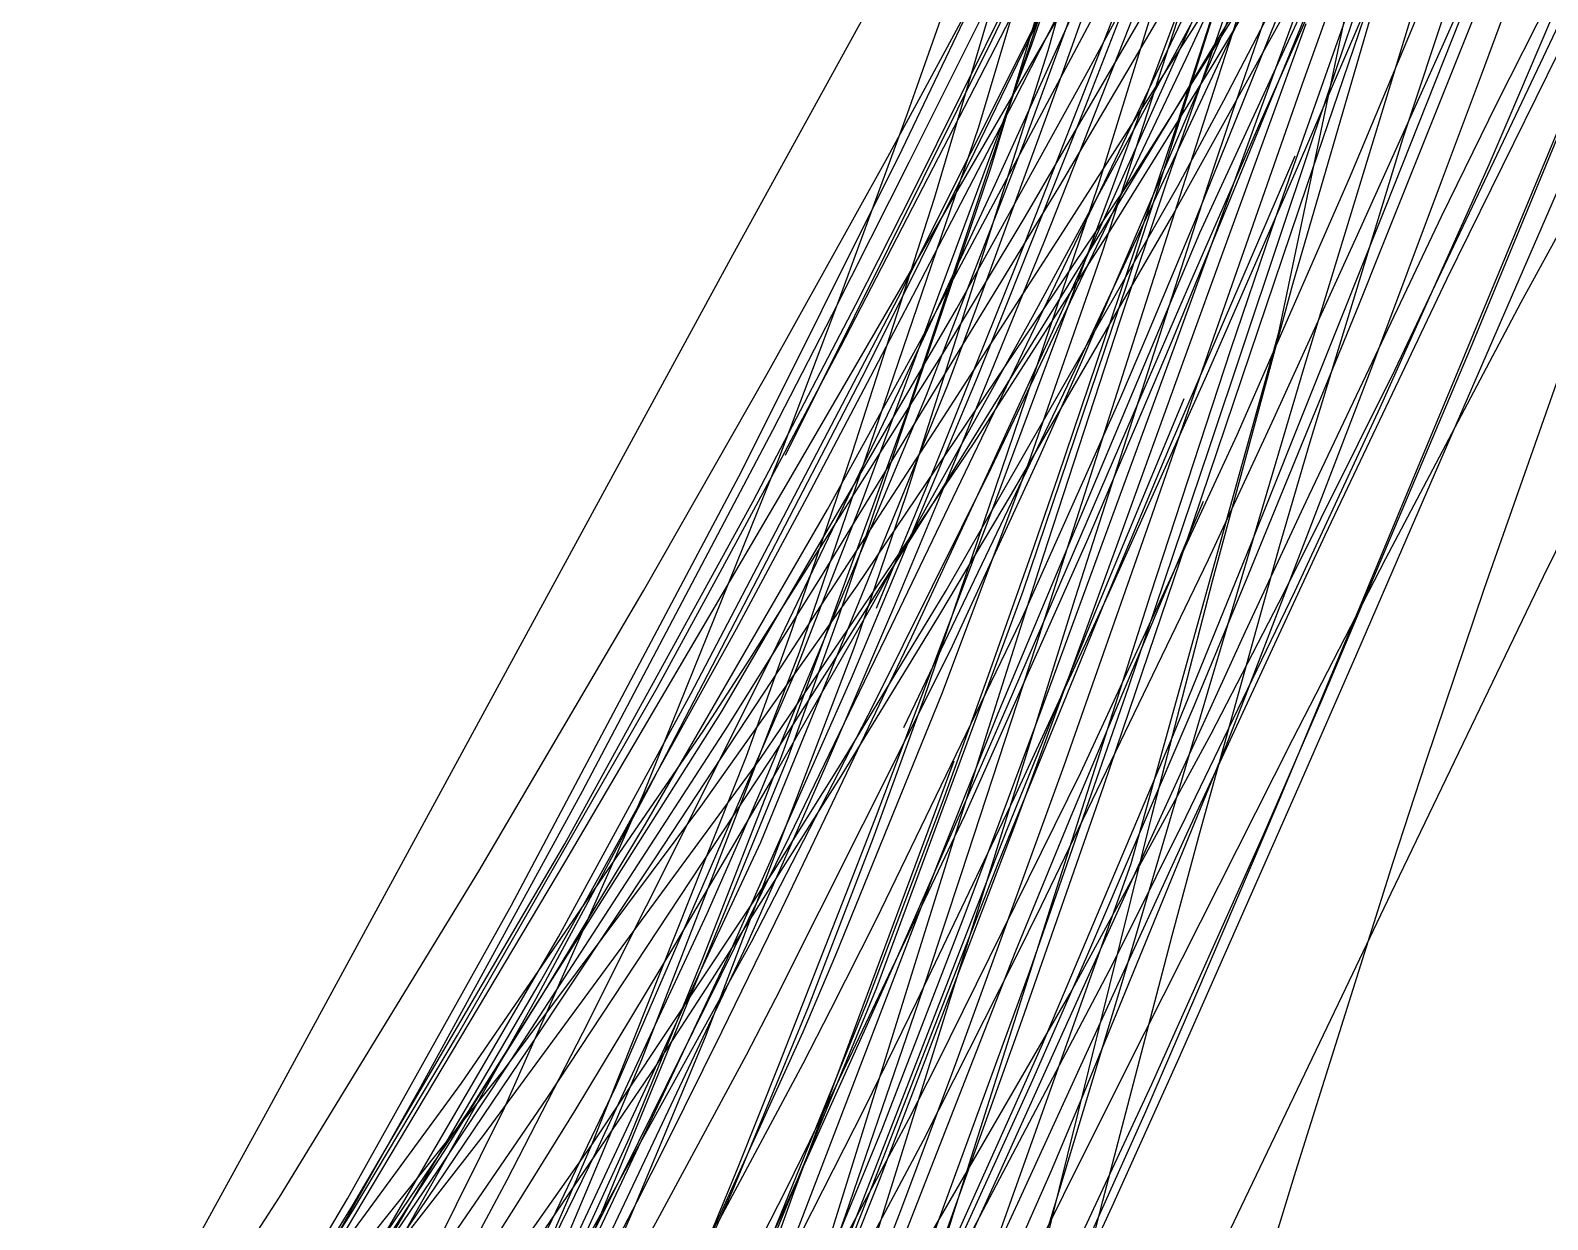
# Model space of a CAD drawing. Header units: metres. Extents: x -233 to 379, y -58 to 1087.
# Drawn here: x -119.2 to -72.25, y 307.17 to 343.96 of the extents above; entities that cross this region are included whole.
import ezdxf

# ---------------------------------------------------------------- set-up
doc = ezdxf.new("R2010")
doc.units = ezdxf.units.M

msp = doc.modelspace()

# ---------------------------------------------------------------- linework, layer by layer
for p, q in [((-87.713, 343.331, -1301.999), (-83.479, 358.23, -1300.33)), ((-89.438, 343.666, -1311.546), (-82.872, 357.435, -1308.354)), ((-88.213, 343.525, -1309.835), (-83.903, 356.053, -1308.614)), ((-89.497, 339.665, -1303.334), (-84.954, 354.747, -1302.485)), ((-91.224, 338.769, -1299.767), (-87.148, 352.507, -1298.63)), ((-87.21, 342.777, -1309.905), (-83.878, 352.173, -1308.915)), ((-82.606, 342.906, -1314.322), (-76.786, 352.558, -1311.249)), ((-85.057, 339.471, -1318.029), (-77.07, 352.133, -1314.518)), ((-81.981, 341.492, -1298.141), (-78.367, 351.975, -1297.076)), ((-79.841, 342.301, -1290.791), (-76.358, 352.055, -1288.858)), ((-81.178, 341.388, -1293.668), (-77.622, 351.047, -1290.915)), ((-89.98, 340.211, -1306.808), (-84.935, 350.619, -1305.193)), ((-87.347, 339.153, -1314.951), (-80.554, 350.674, -1312.452)), ((-83.145, 340.35, -1290.753), (-79.795, 350.689, -1288.727)), ((-80.173, 339.603, -1297.442), (-76.269, 350.627, -1295.093)), ((-78.388, 339.381, -1289.554), (-73.668, 350.674, -1288.142)), ((-73.471, 341.18, -1291.433), (-69.547, 350.411, -1290.499)), ((-92.228, 340.276, -1310.926), (-87.624, 349.9, -1308.718)), ((-79.963, 339.789, -1287.569), (-75.655, 349.844, -1286.23)), ((-89.859, 340.973, -1302.504), (-87.213, 349.77, -1301.925)), ((-88.787, 341.74, -1297.199), (-84.888, 349.361, -1296.914)), ((-86.03, 337.111, -1300.559), (-81.951, 349.72, -1299.319)), ((-81.123, 341.171, -1291.15), (-77.397, 349.541, -1288.955)), ((-91.895, 338.954, -1311.01), (-86.775, 349.258, -1308.577)), ((-86.046, 337.748, -1316.69), (-79.109, 349.214, -1313.888)), ((-92.064, 341.387, -1305.487), (-89.57, 348.413, -1305.599)), ((-82.277, 341.79, -1316.749), (-78.713, 348.623, -1315.453)), ((-75.691, 343.061, -1288.997), (-73.212, 348.623, -1288.276)), ((-91.646, 341.927, -1310.976), (-88.24, 348.225, -1309.531)), ((-88.447, 338.143, -1313.578), (-82.618, 348.132, -1310.729)), ((-88.415, 340.591, -1306.642), (-85.602, 348.226, -1306.722)), ((-87.234, 337.749, -1311.729), (-80.543, 348.2, -1309.083)), ((-82.31, 343.852, -1301.82), (-80.493, 348.312, -1300.086)), ((-97.469, 337.015, -1316.978), (-91.517, 347.817, -1314.642)), ((-92.007, 336.43, -1311.834), (-85.479, 347.67, -1307.926)), ((-91.643, 334.393, -1315.933), (-84.551, 347.699, -1313.557)), ((-86.45, 342.746, -1313.84), (-83.862, 347.526, -1312.715)), ((-86.158, 339.151, -1306.157), (-83.593, 347.465, -1304.832)), ((-83.88, 338.189, -1313.792), (-78.638, 347.647, -1311.843)), ((-83.436, 343.087, -1309.418), (-81.376, 347.566, -1307.559)), ((-84.055, 339.212, -1301.883), (-81.279, 347.169, -1300.367)), ((-77.445, 337.09, -1291.851), (-73.415, 347.161, -1290.652)), ((-87.222, 336.633, -1307.593), (-82.361, 346.807, -1306.647)), ((-86.545, 341.634, -1301.32), (-84.555, 346.741, -1301.317)), ((-79.548, 340.523, -1291.021), (-77.396, 346.903, -1289.86)), ((-74.305, 342.58, -1294.532), (-72.691, 346.912, -1293.818)), ((-73.823, 341.693, -1294.056), (-71.195, 346.913, -1293.551)), ((-94.136, 334.159, -1311.936), (-87.856, 346.322, -1309.753)), ((-84.738, 338.017, -1308.631), (-80.831, 346.375, -1307.615)), ((-84.286, 339.134, -1306.204), (-82.074, 346.103, -1305.887)), ((-83.015, 337.698, -1302.081), (-78.969, 346.471, -1301.653)), ((-92.008, 339.877, -1307.506), (-89.152, 345.596, -1306.464)), ((-80.567, 334.612, -1296.361), (-78.197, 345.91, -1295.991)), ((-77.269, 338.476, -1293.86), (-74.424, 345.666, -1292.416)), ((-76.733, 340.598, -1296.993), (-75.065, 345.633, -1296.546)), ((-88.722, 336.639, -1300.09), (-85.3, 345.353, -1300.268)), ((-87.827, 337.436, -1299.086), (-84.644, 345.468, -1299.186)), ((-83.825, 340.732, -1303.99), (-82.267, 345.534, -1303.774)), ((-75.376, 336.26, -1293.476), (-70.823, 345.5, -1292.266)), ((-92.354, 335.684, -1311.361), (-87.853, 344.658, -1310.07)), ((-79.794, 333.498, -1294.772), (-76.366, 344.736, -1292.759)), ((-79.698, 339.17, -1292.336), (-77.763, 344.835, -1291.276)), ((-92.082, 332.105, -1301.575), (-87.9, 344.623, -1301.334)), ((-89.351, 339.188, -1306.149), (-87.035, 344.267, -1305.574)), ((-88.138, 335.184, -1297.479), (-83.174, 344.367, -1297.836)), ((-85.233, 340.412, -1288.715), (-83.73, 344.432, -1288.024)), ((-84.037, 342.46, -1309.662), (-83.21, 344.317, -1309.53)), ((-83.925, 334.231, -1288.169), (-79.817, 344.233, -1287.324)), ((-83.143, 338.114, -1299.455), (-80.642, 344.304, -1297.806)), ((-82.227, 337.308, -1295.77), (-79.727, 344.174, -1294.297)), ((-80.135, 336.11, -1301.336), (-77.718, 344.416, -1300.18)), ((-76.967, 333.463, -1291.678), (-71.711, 344.549, -1290.921)), ((-86.664, 333.712, -1305.024), (-82.31, 343.852, -1301.82)), ((-95.84, 330.821, -1313.262), (-89.438, 343.666, -1311.546)), ((-93.46, 329.392, -1309.846), (-88.213, 343.525, -1309.835)), ((-92.093, 329.598, -1302.562), (-87.713, 343.331, -1301.999)), ((-89.763, 335.816, -1310.239), (-87.21, 342.777, -1309.905)), ((-89.478, 330.42, -1313.455), (-83.436, 343.087, -1309.418)), ((-85.752, 337.828, -1315.614), (-82.606, 342.906, -1314.322)), ((-78.083, 337.743, -1289.504), (-75.691, 343.061, -1288.997)), ((-90.534, 335.357, -1315.152), (-86.45, 342.746, -1313.84)), ((-85.103, 340.075, -1309.796), (-84.037, 342.46, -1309.662)), ((-82.592, 334.432, -1292.011), (-79.841, 342.301, -1290.791)), ((-75.503, 339.365, -1294.99), (-74.305, 342.58, -1294.532)), ((-92.733, 339.936, -1311.381), (-91.646, 341.927, -1310.976)), ((-94.196, 335.573, -1305.141), (-92.064, 341.387, -1305.487)), ((-91.769, 335.984, -1297.127), (-88.787, 341.74, -1297.199)), ((-88.948, 335.59, -1300.999), (-86.545, 341.634, -1301.32)), ((-83.769, 334.255, -1295.373), (-81.178, 341.388, -1293.668)), ((-83.683, 339.156, -1317.153), (-82.277, 341.79, -1316.749)), ((-82.748, 339.209, -1298.356), (-81.981, 341.492, -1298.141)), ((-75.541, 338.201, -1294.343), (-73.823, 341.693, -1294.056)), ((-74.64, 334.116, -1291.73), (-71.554, 341.592, -1290.649)), ((-95.4, 324.722, -1302.706), (-89.859, 340.973, -1302.504)), ((-83.399, 335.953, -1292.253), (-81.123, 341.171, -1291.15)), ((-74.063, 339.812, -1291.548), (-73.471, 341.18, -1291.433)), ((-91.47, 332.678, -1306.087), (-88.415, 340.591, -1306.642)), ((-87.4, 330.156, -1303.906), (-83.825, 340.732, -1303.99)), ((-85.784, 338.932, -1288.952), (-85.233, 340.412, -1288.715)), ((-82.718, 331.053, -1292.353), (-79.548, 340.523, -1291.021)), ((-79.604, 331.225, -1297.488), (-76.733, 340.598, -1296.993)), ((-74.818, 333.922, -1297.759), (-71.961, 340.794, -1296.248)), ((-97.189, 330.333, -1312.433), (-92.228, 340.276, -1310.926)), ((-96.404, 333.334, -1312.439), (-92.733, 339.936, -1311.381)), ((-93.319, 333.506, -1307.5), (-89.98, 340.211, -1306.808)), ((-86.131, 331.007, -1292.115), (-83.145, 340.35, -1290.753)), ((-86.099, 337.858, -1309.889), (-85.103, 340.075, -1309.796)), ((-83.953, 331.054, -1298.25), (-80.069, 340.074, -1297.705)), ((-94.396, 335.162, -1308.194), (-92.008, 339.877, -1307.506)), ((-94.2, 325.793, -1303.319), (-89.497, 339.665, -1303.334)), ((-93.616, 326.779, -1320.057), (-85.057, 339.471, -1318.029)), ((-82.814, 333.271, -1288.173), (-79.963, 339.789, -1287.569)), ((-80.788, 337.821, -1297.784), (-80.173, 339.603, -1297.442)), ((-77.432, 332.289, -1291.969), (-74.063, 339.812, -1291.548)), ((-75.994, 329.668, -1297.284), (-71.639, 339.7, -1295.501)), ((-73.069, 335.555, -1296.145), (-70.694, 339.902, -1296.024)), ((-94.668, 327.162, -1316.025), (-87.347, 339.153, -1314.951)), ((-92.197, 333.079, -1306.613), (-89.351, 339.188, -1306.149)), ((-91.559, 323.265, -1307.193), (-86.158, 339.151, -1306.157)), ((-90.87, 326.634, -1317.991), (-83.683, 339.156, -1317.153)), ((-86.873, 326.381, -1299.371), (-82.748, 339.209, -1298.356)), ((-85.484, 334.977, -1302.569), (-84.055, 339.212, -1301.883)), ((-85.261, 336.116, -1306.265), (-84.286, 339.134, -1306.204)), ((-83.223, 328.73, -1293.828), (-79.698, 339.17, -1292.336)), ((-81.857, 331.442, -1290.214), (-78.388, 339.381, -1289.554)), ((-77.66, 333.611, -1295.64), (-75.503, 339.365, -1294.99)), ((-93.762, 330.907, -1300.172), (-91.224, 338.769, -1299.767)), ((-93.662, 335.48, -1311.67), (-91.895, 338.954, -1311.01)), ((-89.361, 329.329, -1290.146), (-85.784, 338.932, -1288.952)), ((-90.907, 334.053, -1314.531), (-88.447, 338.143, -1313.578)), ((-88.841, 329.616, -1314.876), (-83.88, 338.189, -1313.792)), ((-84.654, 334.501, -1300.297), (-83.143, 338.114, -1299.455)), ((-81.442, 328.049, -1295.351), (-77.269, 338.476, -1293.86)), ((-79.727, 329.389, -1294.845), (-75.541, 338.201, -1294.343)), ((-91.361, 329.176, -1317.976), (-86.046, 337.748, -1316.69)), ((-91.243, 331.532, -1312.892), (-87.234, 337.749, -1311.729)), ((-89.997, 331.199, -1316.924), (-85.752, 337.828, -1315.614)), ((-89.469, 330.481, -1309.933), (-86.099, 337.858, -1309.889)), ((-89.253, 322.834, -1302.656), (-83.015, 337.698, -1302.081)), ((-86.876, 333.47, -1309.044), (-84.738, 338.017, -1308.631)), ((-82.052, 334.086, -1298.442), (-80.788, 337.821, -1297.784)), ((-80.778, 331.841, -1289.874), (-78.083, 337.743, -1289.504)), ((-90.579, 330.681, -1298.582), (-87.827, 337.436, -1299.086)), ((-83.45, 333.925, -1296.417), (-82.227, 337.308, -1295.77)), ((-105.264, 322.684, -1318.694), (-97.469, 337.015, -1316.978)), ((-88.309, 330.592, -1301.038), (-86.03, 337.111, -1300.559)), ((-78.1, 335.462, -1292.012), (-77.445, 337.09, -1291.851)), ((-95.878, 329.776, -1313.7), (-92.007, 336.43, -1311.834)), ((-92.56, 325.538, -1307.981), (-87.222, 336.633, -1307.593)), ((-91.178, 330.547, -1299.611), (-88.722, 336.639, -1300.09)), ((-79.138, 328.34, -1294.266), (-75.376, 336.26, -1293.476)), ((-93.192, 333.263, -1297.024), (-91.769, 335.984, -1297.127)), ((-90.819, 332.996, -1310.298), (-89.763, 335.816, -1310.239)), ((-88.481, 326.611, -1306.032), (-85.261, 336.116, -1306.265)), ((-84.87, 332.551, -1292.872), (-83.399, 335.953, -1292.253)), ((-82.617, 326.964, -1302.298), (-80.135, 336.11, -1301.336)), ((-98.764, 323.43, -1312.23), (-92.354, 335.684, -1311.361)), ((-97.802, 322.909, -1316.374), (-90.534, 335.357, -1315.152)), ((-96.838, 329.398, -1312.546), (-93.662, 335.48, -1311.67)), ((-96.04, 330.701, -1304.687), (-94.196, 335.573, -1305.141)), ((-89.9, 333.227, -1300.808), (-88.948, 335.59, -1300.999)), ((-81.498, 327.144, -1292.57), (-78.1, 335.462, -1292.012)), ((-77.263, 327.617, -1296.166), (-73.069, 335.555, -1296.145)), ((-96.226, 331.588, -1308.618), (-94.396, 335.162, -1308.194)), ((-93.158, 326.18, -1296.445), (-88.138, 335.184, -1297.479)), ((-87.866, 327.671, -1303.504), (-85.484, 334.977, -1302.569)), ((-94.536, 329.134, -1316.591), (-91.643, 334.393, -1315.933)), ((-85.458, 332.612, -1300.704), (-84.654, 334.501, -1300.297)), ((-85.141, 318.189, -1296.6), (-80.567, 334.612, -1296.361)), ((-84.564, 328.769, -1292.719), (-82.592, 334.432, -1292.011)), ((-74.21, 326.702, -1296.162), (-71.453, 334.533, -1295.528)), ((-72.38, 327.065, -1294.752), (-68.695, 334.564, -1294.735)), ((-96.936, 324.508, -1316.075), (-90.907, 334.053, -1314.531)), ((-96.116, 330.425, -1312.437), (-94.136, 334.159, -1311.936)), ((-87.898, 323.003, -1297.455), (-83.769, 334.255, -1295.373)), ((-86.473, 328.237, -1288.489), (-83.925, 334.231, -1288.169)), ((-85.54, 328.13, -1297.368), (-83.45, 333.925, -1296.417)), ((-84.534, 326.53, -1299.537), (-82.052, 334.086, -1298.442)), ((-79.246, 323.237, -1292.73), (-74.64, 334.116, -1291.73)), ((-76.433, 330.031, -1298.48), (-74.818, 333.922, -1297.759)), ((-100.071, 320.52, -1307.911), (-93.319, 333.506, -1307.5)), ((-92.171, 322.395, -1309.513), (-86.876, 333.47, -1309.044)), ((-87.994, 330.716, -1305.863), (-86.664, 333.712, -1305.024)), ((-82.317, 325.008, -1295.965), (-79.794, 333.498, -1294.772)), ((-81.595, 323.391, -1296.332), (-77.66, 333.611, -1295.64)), ((-80.411, 326.566, -1291.915), (-76.967, 333.463, -1291.678)), ((-100.227, 326.621, -1313.186), (-96.404, 333.334, -1312.439)), ((-96.605, 318.847, -1309.596), (-90.819, 332.996, -1310.298)), ((-96.209, 324.718, -1306.861), (-92.197, 333.079, -1306.613)), ((-95.172, 329.516, -1296.79), (-93.192, 333.263, -1297.024)), ((-93.8, 323.92, -1299.523), (-89.9, 333.227, -1300.808)), ((-85.854, 326.499, -1288.585), (-82.814, 333.271, -1288.173)), ((-96.591, 320.456, -1304.331), (-91.47, 332.678, -1306.087)), ((-88.978, 323.046, -1294.094), (-84.87, 332.551, -1292.872)), ((-88.544, 325.714, -1301.931), (-85.458, 332.612, -1300.704)), ((-86.277, 325.898, -1300.226), (-83.497, 332.57, -1299.867)), ((-95.987, 321.418, -1301.371), (-92.082, 332.105, -1301.575)), ((-80.074, 326.601, -1292.14), (-77.432, 332.289, -1291.969)), ((-102.123, 320.421, -1309.277), (-96.226, 331.588, -1308.618)), ((-95.99, 324.243, -1313.831), (-91.243, 331.532, -1312.892)), ((-82.75, 327.59, -1290.037), (-80.778, 331.841, -1289.874)), ((-96.636, 321.4, -1318.134), (-89.997, 331.199, -1316.924)), ((-86.698, 320.999, -1290.669), (-81.857, 331.442, -1290.214)), ((-85.939, 326.331, -1298.521), (-83.953, 331.054, -1298.25)), ((-85.215, 323.661, -1293.133), (-82.718, 331.053, -1292.353)), ((-80.553, 327.996, -1297.596), (-79.604, 331.225, -1297.488)), ((-100.226, 320.366, -1303.167), (-96.04, 330.701, -1304.687)), ((-95.646, 325.406, -1300.354), (-93.762, 330.907, -1300.172)), ((-93.02, 326.08, -1299.091), (-91.178, 330.547, -1299.611)), ((-92.488, 326.11, -1298.056), (-90.579, 330.681, -1298.582)), ((-90.998, 323.425, -1301.428), (-88.309, 330.592, -1301.038)), ((-90.736, 324.784, -1307.316), (-87.994, 330.716, -1305.863)), ((-88.082, 324.928, -1292.799), (-86.131, 331.007, -1292.115)), ((-104.314, 316.896, -1313.306), (-97.189, 330.333, -1312.433)), ((-97.854, 327.2, -1312.789), (-96.116, 330.425, -1312.437)), ((-93.102, 323.113, -1315.267), (-89.478, 330.42, -1313.455)), ((-91.924, 325.201, -1309.793), (-89.469, 330.481, -1309.933)), ((-88.237, 327.737, -1303.829), (-87.4, 330.156, -1303.906)), ((-102.631, 318.271, -1316.03), (-95.878, 329.776, -1313.7)), ((-91.06, 325.884, -1315.191), (-88.841, 329.616, -1314.876)), ((-78.318, 325.501, -1299.18), (-76.433, 330.031, -1298.48)), ((-76.733, 327.962, -1297.541), (-75.994, 329.668, -1297.284)), ((-102.666, 318.796, -1313.288), (-96.838, 329.398, -1312.546)), ((-100.167, 319.403, -1317.265), (-94.536, 329.134, -1316.591)), ((-97.355, 325.441, -1296.43), (-95.172, 329.516, -1296.79)), ((-95.565, 324.024, -1309.595), (-93.46, 329.392, -1309.846)), ((-94.459, 324.271, -1318.441), (-91.361, 329.176, -1317.976)), ((-93.682, 324.938, -1302.605), (-92.093, 329.598, -1302.562)), ((-93.026, 319.675, -1290.935), (-89.361, 329.329, -1290.146)), ((-86.998, 319.652, -1298.787), (-82.905, 329.397, -1298.265)), ((-81.599, 325.367, -1295.01), (-79.727, 329.389, -1294.845)), ((-87.217, 321.22, -1293.421), (-84.564, 328.769, -1292.719)), ((-85.992, 320.591, -1294.676), (-83.223, 328.73, -1293.828)), ((-90.284, 319.675, -1288.682), (-86.473, 328.237, -1288.489)), ((-83.362, 319.218, -1294.906), (-79.138, 328.34, -1294.266)), ((-89.604, 323.866, -1303.634), (-88.237, 327.737, -1303.829)), ((-88.742, 319.365, -1298.462), (-85.54, 328.13, -1297.368)), ((-83.836, 322.174, -1295.969), (-81.442, 328.049, -1295.351)), ((-83.019, 319.133, -1297.655), (-80.553, 327.996, -1297.596)), ((-78.161, 324.671, -1297.973), (-76.733, 327.962, -1297.541)), ((-89.61, 322.19, -1304.043), (-87.866, 327.671, -1303.504)), ((-87.92, 316.884, -1290.011), (-82.75, 327.59, -1290.037)), ((-80.142, 322.032, -1296.071), (-77.263, 327.617, -1296.166)), ((-99.813, 323.625, -1313.089), (-97.854, 327.2, -1312.789)), ((-97.623, 322.436, -1316.143), (-94.668, 327.162, -1316.025)), ((-84.493, 319.706, -1302.861), (-82.617, 326.964, -1302.298)), ((-83.19, 323.068, -1292.751), (-81.498, 327.144, -1292.57)), ((-77.094, 317.27, -1294.53), (-72.38, 327.065, -1294.752)), ((-105.327, 317.946, -1313.67), (-100.227, 326.621, -1313.186)), ((-98.457, 319.953, -1320.669), (-93.616, 326.779, -1320.057)), ((-94.199, 321.149, -1318.046), (-90.87, 326.634, -1317.991)), ((-93.013, 314.355, -1305.013), (-88.481, 326.611, -1306.032)), ((-89.744, 317.196, -1299.982), (-86.873, 326.381, -1299.371)), ((-89.268, 318.164, -1298.96), (-85.939, 326.331, -1298.521)), ((-88.764, 320.205, -1288.794), (-85.854, 326.499, -1288.585)), ((-87.518, 317.201, -1300.519), (-84.534, 326.53, -1299.537)), ((-83.442, 319.642, -1292.176), (-80.074, 326.601, -1292.14)), ((-82.666, 322.201, -1291.981), (-80.411, 326.566, -1291.915)), ((-76.02, 321.325, -1296.439), (-74.21, 326.702, -1296.162)), ((-96.154, 320.945, -1295.608), (-93.158, 326.18, -1296.445)), ((-94.114, 320.887, -1315.427), (-91.06, 325.884, -1315.191)), ((-93.928, 322.73, -1297.575), (-92.488, 326.11, -1298.056)), ((-89.013, 319.163, -1300.561), (-86.277, 325.898, -1300.226)), ((-102.386, 316.359, -1295.213), (-97.355, 325.441, -1296.43)), ((-97.041, 321.511, -1300.437), (-95.646, 325.406, -1300.354)), ((-95.747, 321.496, -1303.21), (-94.2, 325.793, -1303.319)), ((-93.391, 323.817, -1308.006), (-92.56, 325.538, -1307.981)), ((-93.034, 316.442, -1303.115), (-88.544, 325.714, -1301.931)), ((-80.607, 320.044, -1299.841), (-78.318, 325.501, -1299.18)), ((-98.314, 312.823, -1302.19), (-93.682, 324.938, -1302.605)), ((-95.95, 316.785, -1309.236), (-91.924, 325.201, -1309.793)), ((-90.387, 317.872, -1293.369), (-88.082, 324.928, -1292.799)), ((-84.866, 318.228, -1295.179), (-81.599, 325.367, -1295.01)), ((-82.756, 323.525, -1296.153), (-82.317, 325.008, -1295.965)), ((-102.112, 312.95, -1306.497), (-96.209, 324.718, -1306.861)), ((-100.285, 312.125, -1302.321), (-95.4, 324.722, -1302.706)), ((-98.36, 322.309, -1316.355), (-96.936, 324.508, -1316.075)), ((-96.135, 314.02, -1309.354), (-90.736, 324.784, -1307.316)), ((-79.939, 320.586, -1298.408), (-78.161, 324.671, -1297.973)), ((-101.083, 311.283, -1308.224), (-95.565, 324.024, -1309.595)), ((-99.881, 318.329, -1314.307), (-95.99, 324.243, -1313.831)), ((-96.011, 321.839, -1318.604), (-94.459, 324.271, -1318.441)), ((-105.991, 312.877, -1313.345), (-99.813, 323.625, -1313.089)), ((-97.633, 315.255, -1297.817), (-93.8, 323.92, -1299.523)), ((-95.717, 319.025, -1307.981), (-93.391, 323.817, -1308.006)), ((-90.957, 320.134, -1303.377), (-89.604, 323.866, -1303.634)), ((-88.276, 314.853, -1293.746), (-85.215, 323.661, -1293.133)), ((-85.422, 314.509, -1297.053), (-82.756, 323.525, -1296.153)), ((-102.864, 315.923, -1312.406), (-98.764, 323.43, -1312.23)), ((-96.888, 315.767, -1316.682), (-93.102, 323.113, -1315.267)), ((-94.279, 315.361, -1301.705), (-90.998, 323.425, -1301.428)), ((-93.123, 318.963, -1307.279), (-91.559, 323.265, -1307.193)), ((-91.935, 316.281, -1294.661), (-88.978, 323.046, -1294.094)), ((-86.539, 315.235, -1292.887), (-83.19, 323.068, -1292.751)), ((-82.204, 321.83, -1296.41), (-81.595, 323.391, -1296.332)), ((-81.05, 319.07, -1292.998), (-79.246, 323.237, -1292.73)), ((-111.805, 310.648, -1319.193), (-105.264, 322.684, -1318.694)), ((-105.651, 310.516, -1316.654), (-97.802, 322.909, -1316.374)), ((-94.606, 321.155, -1297.328), (-93.928, 322.73, -1297.575)), ((-91.125, 318.174, -1302.812), (-89.253, 322.834, -1302.656)), ((-89.36, 319.077, -1298.068), (-87.898, 323.003, -1297.455)), ((-105.868, 311.389, -1316.955), (-98.36, 322.309, -1316.355)), ((-104.455, 311.917, -1315.536), (-97.623, 322.436, -1316.143)), ((-91.837, 315.067, -1304.513), (-89.61, 322.19, -1304.043)), ((-87.885, 312.598, -1296.582), (-83.836, 322.174, -1295.969)), ((-87.03, 314.168, -1291.905), (-82.666, 322.201, -1291.981)), ((-103.223, 310.913, -1318.515), (-96.011, 321.839, -1318.604)), ((-86.657, 310.943, -1296.58), (-82.204, 321.83, -1296.41)), ((-84.709, 312.982, -1295.718), (-80.142, 322.032, -1296.071)), ((-105.179, 309.77, -1318.565), (-96.636, 321.4, -1318.134)), ((-102.124, 305.936, -1302.151), (-95.747, 321.496, -1303.21)), ((-101.82, 309.519, -1300.378), (-97.041, 321.511, -1300.437)), ((-98.433, 315.143, -1301.106), (-95.987, 321.418, -1301.371)), ((-97.039, 315.667, -1296.301), (-94.606, 321.155, -1297.328)), ((-96.185, 317.974, -1317.989), (-94.199, 321.149, -1318.046)), ((-95.581, 308.005, -1302.197), (-90.617, 321.364, -1301.824)), ((-90.562, 311.999, -1293.926), (-87.217, 321.22, -1293.421)), ((-77.035, 318.231, -1296.545), (-76.02, 321.325, -1296.439)), ((-99.23, 315.713, -1294.592), (-96.154, 320.945, -1295.608)), ((-98.165, 314.509, -1315.436), (-94.114, 320.887, -1315.427)), ((-91.149, 312.001, -1290.763), (-86.698, 320.999, -1290.669)), ((-107.125, 311.276, -1309.281), (-102.123, 320.421, -1309.277)), ((-104.534, 310.627, -1301.198), (-100.226, 320.366, -1303.167)), ((-101.802, 317.266, -1307.902), (-100.071, 320.52, -1307.911)), ((-97.209, 319.03, -1304.09), (-96.591, 320.456, -1304.331)), ((-88.511, 313.349, -1295.2), (-85.992, 320.591, -1294.676)), ((-83.709, 312.063, -1298.94), (-79.939, 320.586, -1298.408)), ((-104.567, 311.781, -1320.872), (-98.457, 319.953, -1320.669)), ((-93.335, 313.841, -1302.774), (-90.957, 320.134, -1303.377)), ((-91.772, 313.916, -1288.848), (-88.764, 320.205, -1288.794)), ((-83.168, 314.034, -1300.357), (-80.607, 320.044, -1299.841)), ((-103.406, 314.046, -1317.428), (-100.167, 319.403, -1317.265)), ((-95.083, 309.598, -1288.576), (-90.284, 319.675, -1288.682)), ((-93.866, 317.491, -1291.076), (-93.026, 319.675, -1290.935)), ((-92.924, 308.388, -1299.296), (-88.742, 319.365, -1298.462)), ((-88.706, 315.488, -1299.006), (-86.998, 319.652, -1298.787)), ((-87.116, 309.147, -1303.341), (-84.493, 319.706, -1302.861)), ((-84.365, 317.774, -1292.165), (-83.442, 319.642, -1292.176)), ((-103.041, 305.087, -1307.855), (-96.605, 318.847, -1309.596)), ((-100.796, 308.733, -1307.504), (-95.717, 319.025, -1307.981)), ((-98.262, 316.639, -1303.655), (-97.209, 319.03, -1304.09)), ((-95.124, 313.755, -1307.223), (-93.123, 318.963, -1307.279)), ((-94.964, 303.847, -1301.233), (-89.013, 319.163, -1300.561)), ((-90.361, 316.417, -1298.444), (-89.36, 319.077, -1298.068)), ((-86.193, 313.041, -1295.209), (-83.362, 319.218, -1294.906)), ((-84.502, 311.363, -1293.273), (-81.05, 319.07, -1292.998)), ((-83.876, 315.962, -1297.627), (-83.019, 319.133, -1297.655)), ((-109.203, 307.651, -1313.159), (-102.666, 318.796, -1313.288)), ((-111.5, 307.864, -1313.612), (-105.327, 317.946, -1313.67)), ((-109.426, 306.875, -1317.447), (-102.631, 318.271, -1316.03)), ((-103.769, 312.483, -1314.526), (-99.881, 318.329, -1314.307)), ((-101.83, 309.486, -1317.412), (-96.185, 317.974, -1317.989)), ((-96.228, 304.865, -1303.145), (-91.125, 318.174, -1302.812)), ((-93.947, 306.164, -1299.555), (-89.268, 318.164, -1298.96)), ((-91.451, 314.667, -1293.568), (-90.387, 317.872, -1293.369)), ((-90.766, 302.409, -1296.696), (-85.141, 318.189, -1296.6)), ((-86.496, 314.636, -1295.223), (-84.866, 318.228, -1295.179)), ((-80.048, 308.67, -1296.552), (-77.035, 318.231, -1296.545)), ((-96.021, 312.004, -1291.324), (-93.866, 317.491, -1291.076)), ((-85.723, 315.067, -1292.125), (-84.365, 317.774, -1292.165)), ((-103.555, 314.013, -1307.828), (-101.802, 317.266, -1307.902)), ((-90.629, 314.346, -1300.157), (-89.744, 317.196, -1299.982)), ((-90.625, 307.387, -1301.144), (-87.518, 317.201, -1300.519)), ((-78.498, 314.334, -1294.43), (-77.094, 317.27, -1294.53)), ((-109.382, 307.834, -1313.31), (-104.314, 316.896, -1313.306)), ((-101.695, 309.265, -1302.049), (-98.262, 316.639, -1303.655)), ((-97.807, 312.982, -1308.889), (-95.95, 316.785, -1309.236)), ((-88.73, 315.239, -1289.98), (-87.92, 316.884, -1290.011)), ((-103.414, 314.537, -1294.931), (-102.386, 316.359, -1295.213)), ((-94.434, 313.668, -1303.404), (-93.034, 316.442, -1303.115)), ((-92.859, 309.953, -1299.187), (-90.361, 316.417, -1298.444)), ((-92.749, 314.434, -1294.784), (-91.935, 316.281, -1294.661)), ((-109.797, 304.062, -1312.079), (-102.864, 315.923, -1312.406)), ((-103.973, 302.961, -1318.122), (-96.888, 315.767, -1316.682)), ((-101.92, 305.356, -1293.809), (-97.039, 315.667, -1296.301)), ((-101.496, 311.951, -1293.766), (-99.23, 315.713, -1294.592)), ((-86.023, 307.752, -1297.376), (-83.876, 315.962, -1297.627)), ((-101.94, 306.126, -1295.533), (-97.633, 315.255, -1297.817)), ((-100.678, 309.682, -1300.783), (-98.433, 315.143, -1301.106)), ((-95.289, 312.978, -1301.764), (-94.279, 315.361, -1301.705)), ((-93.94, 302.117, -1299.704), (-88.706, 315.488, -1299.006)), ((-92.355, 313.401, -1304.599), (-91.837, 315.067, -1304.513)), ((-91.569, 309.625, -1289.772), (-88.73, 315.239, -1289.98)), ((-90.135, 306.681, -1291.821), (-85.723, 315.067, -1292.125)), ((-88.179, 311.49, -1292.887), (-86.539, 315.235, -1292.887)), ((-93.971, 307.334, -1293.816), (-91.451, 314.667, -1293.568)), ((-91.559, 305.878, -1294.039), (-88.276, 314.853, -1293.746)), ((-89.196, 308.662, -1295.222), (-86.496, 314.636, -1295.223)), ((-108.169, 306.42, -1293.405), (-103.414, 314.537, -1294.931)), ((-99.829, 311.95, -1315.373), (-98.165, 314.509, -1315.436)), ((-97.664, 303.083, -1303.469), (-93.013, 314.355, -1305.013)), ((-95.881, 307.483, -1295.037), (-92.749, 314.434, -1294.784)), ((-94.806, 301.029, -1300.828), (-90.629, 314.346, -1300.157)), ((-92.025, 305.546, -1291.595), (-87.03, 314.168, -1291.905)), ((-88.078, 305.702, -1297.641), (-85.422, 314.509, -1297.053)), ((-83.454, 303.99, -1293.891), (-78.498, 314.334, -1294.43)), ((-109.879, 302.771, -1306.97), (-103.555, 314.013, -1307.828)), ((-106.401, 309.274, -1317.434), (-103.406, 314.046, -1317.428)), ((-97.474, 308.062, -1306.968), (-95.124, 313.755, -1307.223)), ((-97.047, 312.265, -1309.649), (-96.135, 314.02, -1309.354)), ((-97.03, 304.774, -1301.565), (-93.335, 313.841, -1302.774)), ((-95.289, 312.004, -1303.561), (-94.434, 313.668, -1303.404)), ((-93.373, 310.65, -1288.827), (-91.772, 313.916, -1288.848)), ((-84.689, 310.517, -1300.576), (-83.168, 314.034, -1300.357)), ((-94.82, 305.459, -1304.774), (-92.355, 313.401, -1304.599)), ((-90.921, 306.643, -1295.494), (-88.511, 313.349, -1295.2)), ((-109.241, 307.431, -1313.235), (-105.991, 312.877, -1313.345)), ((-104.454, 308.406, -1306.201), (-102.112, 312.95, -1306.497)), ((-100.621, 307.286, -1301.837), (-98.314, 312.823, -1302.19)), ((-99.545, 309.481, -1308.507), (-97.807, 312.982, -1308.889)), ((-99.005, 304.813, -1301.829), (-95.289, 312.978, -1301.764)), ((-86.958, 311.368, -1295.278), (-86.193, 313.041, -1295.209)), ((-86.339, 309.728, -1295.554), (-84.709, 312.982, -1295.718)), ((-109.728, 303.667, -1314.363), (-103.769, 312.483, -1314.526)), ((-99.723, 307.303, -1310.376), (-97.047, 312.265, -1309.649)), ((-92.371, 302.613, -1296.796), (-87.885, 312.598, -1296.582)), ((-112.15, 302.308, -1320.37), (-104.567, 311.781, -1320.872)), ((-106.59, 308.704, -1315.208), (-104.455, 311.917, -1315.536)), ((-105.285, 303.943, -1314.797), (-99.829, 311.95, -1315.373)), ((-102.968, 305.737, -1301.973), (-100.285, 312.125, -1302.321)), ((-102.351, 310.549, -1293.442), (-101.496, 311.951, -1293.766)), ((-97.937, 307.054, -1303.93), (-95.289, 312.004, -1303.561)), ((-97.306, 308.796, -1291.42), (-96.021, 312.004, -1291.324)), ((-92.264, 307.45, -1294.063), (-90.562, 311.999, -1293.926)), ((-92.022, 310.282, -1290.76), (-91.149, 312.001, -1290.763)), ((-85.727, 307.577, -1299.081), (-83.709, 312.063, -1298.94)), ((-111.977, 303.067, -1316.783), (-105.868, 311.389, -1316.955)), ((-91.595, 303.999, -1292.722), (-88.179, 311.49, -1292.887)), ((-88.585, 307.813, -1295.392), (-86.958, 311.368, -1295.278)), ((-87.268, 305.429, -1293.338), (-84.502, 311.363, -1293.273)), ((-111.522, 303.499, -1308.915), (-107.125, 311.276, -1309.281)), ((-108.98, 302.516, -1317.819), (-103.223, 310.913, -1318.515)), ((-105.537, 302.029, -1306.743), (-101.083, 311.283, -1308.224)), ((-87.605, 308.69, -1296.577), (-86.657, 310.943, -1296.58)), ((-117.881, 299.586, -1318.922), (-111.805, 310.648, -1319.193)), ((-110.501, 303.34, -1316.464), (-105.651, 310.516, -1316.654)), ((-110.064, 299.507, -1298.321), (-104.534, 310.627, -1301.198)), ((-104.121, 307.694, -1292.742), (-102.351, 310.549, -1293.442)), ((-96.318, 304.847, -1288.687), (-93.373, 310.65, -1288.827)), ((-88.713, 301.55, -1300.774), (-84.689, 310.517, -1300.576)), ((-97.01, 299.891, -1299.909), (-92.859, 309.953, -1299.187)), ((-96.247, 302.399, -1290.594), (-92.022, 310.282, -1290.76)), ((-110.19, 303.355, -1318.412), (-105.179, 309.77, -1318.565)), ((-106.282, 297.451, -1299.689), (-100.678, 309.682, -1300.783)), ((-106.046, 303.512, -1316.739), (-101.83, 309.486, -1317.412)), ((-104.552, 303.222, -1300.222), (-101.82, 309.519, -1300.378)), ((-100.426, 307.728, -1308.297), (-99.545, 309.481, -1308.507)), ((-96.193, 300.964, -1289.202), (-91.569, 309.625, -1289.772)), ((-95.805, 308.125, -1288.543), (-95.083, 309.598, -1288.576)), ((-90.103, 302.189, -1295.069), (-86.339, 309.728, -1295.554)), ((-109.6, 304.376, -1317.303), (-106.401, 309.274, -1317.434)), ((-104.03, 304.5, -1300.866), (-101.695, 309.265, -1302.049)), ((-88.955, 301.628, -1303.487), (-87.116, 309.147, -1303.341)), ((-109.29, 304.714, -1314.67), (-106.59, 308.704, -1315.208)), ((-104.349, 301.679, -1306.932), (-100.796, 308.733, -1307.504)), ((-99.361, 303.818, -1291.477), (-97.306, 308.796, -1291.42)), ((-91.022, 300.956, -1296.391), (-87.605, 308.69, -1296.577)), ((-90.223, 306.391, -1295.206), (-89.196, 308.662, -1295.222)), ((-81.88, 302.703, -1296.396), (-80.048, 308.67, -1296.552)), ((-108.633, 300.57, -1305.403), (-104.454, 308.406, -1306.201)), ((-100.245, 301.917, -1306.465), (-97.474, 308.062, -1306.968)), ((-99.498, 297.158, -1302.414), (-95.581, 308.005, -1302.197)), ((-99.112, 301.667, -1288.297), (-95.805, 308.125, -1288.543)), ((-96.22, 300.225, -1299.579), (-92.924, 308.388, -1299.296)), ((-119.205, 295.947, -1312.715), (-111.5, 307.864, -1313.612)), ((-115.526, 297.46, -1312.681), (-109.382, 307.834, -1313.31)), ((-113.271, 301.05, -1312.708), (-109.203, 307.651, -1313.159)), ((-105.458, 305.575, -1292.196), (-104.121, 307.694, -1292.742)), ((-105.306, 298.437, -1306.85), (-100.426, 307.728, -1308.297)), ((-91.874, 300.703, -1295.506), (-88.585, 307.813, -1295.392)), ((-89.494, 299.488, -1299.028), (-85.727, 307.577, -1299.081)), ((-88.181, 299.34, -1296.922), (-86.023, 307.752, -1297.376)), ((-115.133, 298.047, -1312.542), (-109.241, 307.431, -1313.235)), ((-103.443, 301.022, -1301.281), (-100.621, 307.286, -1301.837)), ((-100.707, 305.52, -1310.614), (-99.723, 307.303, -1310.376)), ((-98.096, 302.702, -1295.082), (-95.881, 307.483, -1295.037)), ((-94.842, 304.862, -1293.858), (-93.971, 307.334, -1293.816)), ((-94.431, 301.874, -1294.104), (-92.264, 307.45, -1294.063)), ((-93.389, 298.762, -1301.371), (-90.625, 307.387, -1301.144))]:
    msp.add_line(p, q)

doc.saveas('drawing.dxf')
